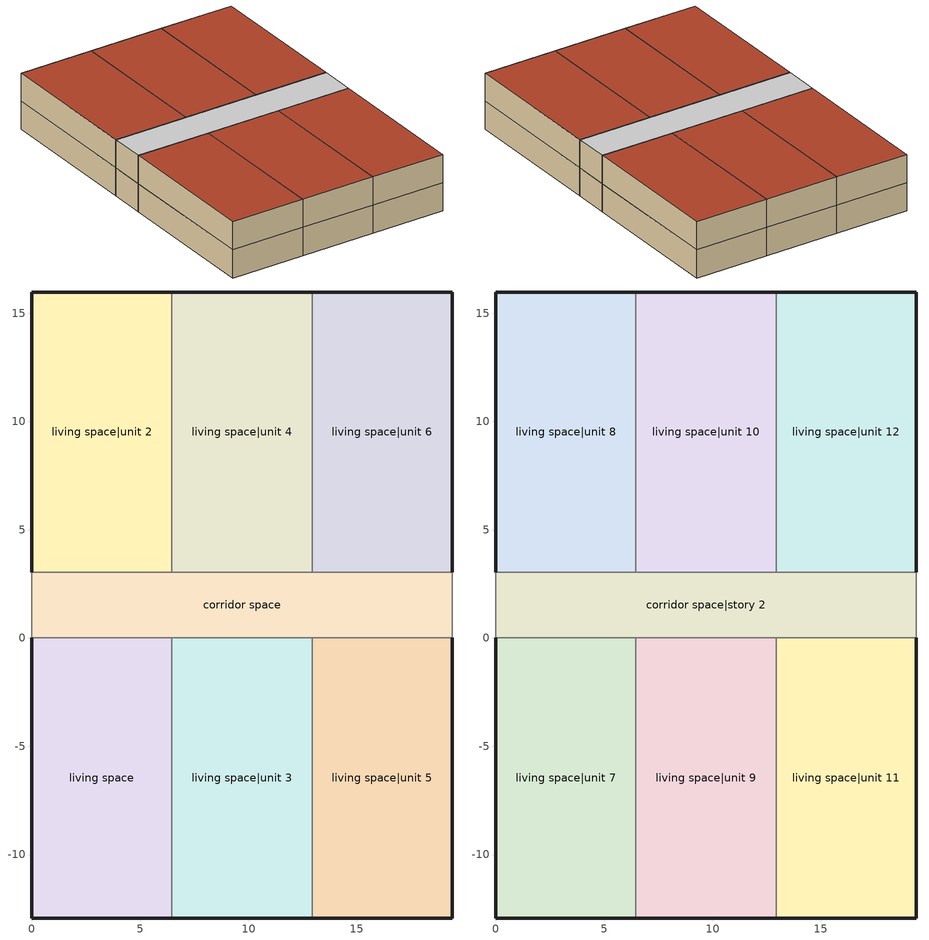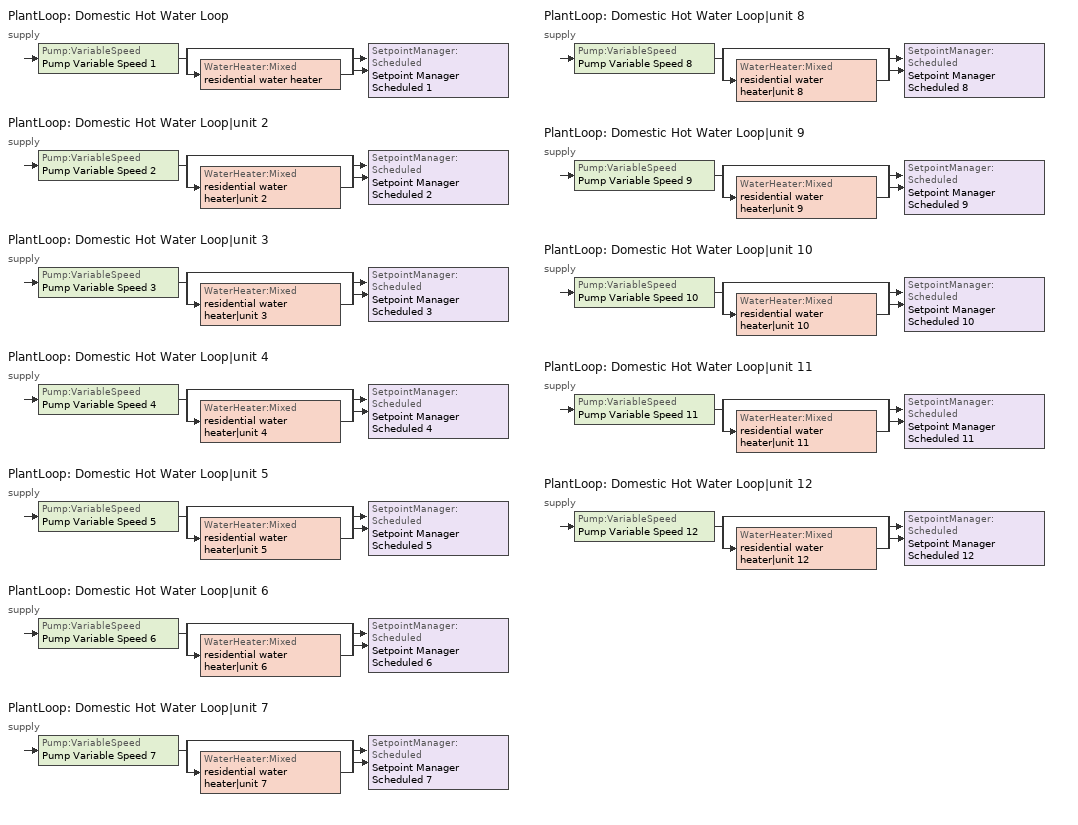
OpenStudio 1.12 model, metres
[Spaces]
living space
 floor ground: 0,-12.93 0,0 6.47,0 6.47,-12.93 z0
 wall outside: 0,0 0,-12.93 6.47,-12.93 z0:2.44
 wall adiabatic: 6.47,0 0,0 z0:2.44
 wall to living space|unit 3: 6.47,-12.93 6.47,0 z0:2.44
living space|unit 2
 floor ground: 0,3.05 0,15.98 6.47,15.98 6.47,3.05 z0
 wall outside: 6.47,15.98 0,15.98 0,3.05 z0:2.44
 wall to living space|unit 4: 6.47,3.05 6.47,15.98 z0:2.44
 wall adiabatic: 0,3.05 6.47,3.05 z0:2.44
living space|unit 3
 floor ground: 6.47,-12.93 6.47,0 12.93,0 12.93,-12.93 z0
 wall outside: 6.47,-12.93 12.93,-12.93 z0:2.44
 wall to living space|unit 5: 12.93,-12.93 12.93,0 z0:2.44
 wall adiabatic: 12.93,0 6.47,0 z0:2.44
living space|unit 4
 floor ground: 6.47,3.05 6.47,15.98 12.93,15.98 12.93,3.05 z0
 wall outside: 12.93,15.98 6.47,15.98 z0:2.44
 wall to living space|unit 6: 12.93,3.05 12.93,15.98 z0:2.44
 wall adiabatic: 6.47,3.05 12.93,3.05 z0:2.44
living space|unit 5
 floor ground: 12.93,-12.93 12.93,0 19.4,0 19.4,-12.93 z0
 wall outside: 12.93,-12.93 19.4,-12.93 19.4,0 z0:2.44
 wall adiabatic: 19.4,0 12.93,0 z0:2.44
living space|unit 6
 floor ground: 12.93,3.05 12.93,15.98 19.4,15.98 19.4,3.05 z0
 wall outside: 19.4,3.05 19.4,15.98 12.93,15.98 z0:2.44
 wall adiabatic: 12.93,3.05 19.4,3.05 z0:2.44
corridor space
 floor adiabatic: 0,0 0,3.05 19.4,3.05 19.4,0 z0
 wall adiabatic: 0,3.05 0,0 6.47,0 12.93,0 19.4,0 19.4,3.05 12.93,3.05 6.47,3.05 0,3.05 z0:2.44
 ceiling adiabatic: 19.4,0 19.4,3.05 0,3.05 0,0 z2.44
living space|unit 7
 floor to living space: 0,-12.93 0,0 6.47,0 6.47,-12.93 z2.44
 wall outside: 0,0 0,-12.93 6.47,-12.93 z2.44:4.88
 wall to living space|unit 9: 6.47,-12.93 6.47,0 z2.44:4.88
 wall adiabatic: 6.47,0 0,0 z2.44:4.88
 roof outside: 6.47,-12.93 6.47,0 0,0 0,-12.93 z4.88
living space|unit 8
 floor to living space|unit 2: 0,3.05 0,15.98 6.47,15.98 6.47,3.05 z2.44
 wall outside: 6.47,15.98 0,15.98 0,3.05 z2.44:4.88
 wall to living space|unit 10: 6.47,3.05 6.47,15.98 z2.44:4.88
 wall adiabatic: 0,3.05 6.47,3.05 z2.44:4.88
 roof outside: 6.47,3.05 6.47,15.98 0,15.98 0,3.05 z4.88
living space|unit 9
 floor to living space|unit 3: 6.47,-12.93 6.47,0 12.93,0 12.93,-12.93 z2.44
 wall outside: 6.47,-12.93 12.93,-12.93 z2.44:4.88
 wall to living space|unit 11: 12.93,-12.93 12.93,0 z2.44:4.88
 wall adiabatic: 12.93,0 6.47,0 z2.44:4.88
 roof outside: 12.93,-12.93 12.93,0 6.47,0 6.47,-12.93 z4.88
living space|unit 10
 floor to living space|unit 4: 6.47,3.05 6.47,15.98 12.93,15.98 12.93,3.05 z2.44
 wall outside: 12.93,15.98 6.47,15.98 z2.44:4.88
 wall to living space|unit 12: 12.93,3.05 12.93,15.98 z2.44:4.88
 wall adiabatic: 6.47,3.05 12.93,3.05 z2.44:4.88
 roof outside: 12.93,3.05 12.93,15.98 6.47,15.98 6.47,3.05 z4.88
living space|unit 11
 floor to living space|unit 5: 12.93,-12.93 12.93,0 19.4,0 19.4,-12.93 z2.44
 wall outside: 12.93,-12.93 19.4,-12.93 19.4,0 z2.44:4.88
 wall adiabatic: 19.4,0 12.93,0 z2.44:4.88
 roof outside: 19.4,-12.93 19.4,0 12.93,0 12.93,-12.93 z4.88
living space|unit 12
 floor to living space|unit 6: 12.93,3.05 12.93,15.98 19.4,15.98 19.4,3.05 z2.44
 wall outside: 19.4,3.05 19.4,15.98 12.93,15.98 z2.44:4.88
 wall adiabatic: 12.93,3.05 19.4,3.05 z2.44:4.88
 roof outside: 19.4,3.05 19.4,15.98 12.93,15.98 12.93,3.05 z4.88
corridor space|story 2
 floor adiabatic: 0,0 0,3.05 19.4,3.05 19.4,0 z2.44
 wall adiabatic: 0,0 6.47,0 12.93,0 19.4,0 19.4,3.05 12.93,3.05 6.47,3.05 0,3.05 0,0 z2.44:4.88
 ceiling adiabatic: 19.4,0 19.4,3.05 0,3.05 0,0 z4.88
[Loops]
PlantLoop 'Domestic Hot Water Loop'
 supply: Pump:VariableSpeed 'Pump Variable Speed 1' > split
  | bypass
  | WaterHeater:Mixed 'residential water heater'
  join > SetpointManager:Scheduled 'Setpoint Manager Scheduled 1'
PlantLoop 'Domestic Hot Water Loop|unit 2'
 supply: Pump:VariableSpeed 'Pump Variable Speed 2' > split
  | bypass
  | WaterHeater:Mixed 'residential water heater|unit 2'
  join > SetpointManager:Scheduled 'Setpoint Manager Scheduled 2'
PlantLoop 'Domestic Hot Water Loop|unit 3'
 supply: Pump:VariableSpeed 'Pump Variable Speed 3' > split
  | bypass
  | WaterHeater:Mixed 'residential water heater|unit 3'
  join > SetpointManager:Scheduled 'Setpoint Manager Scheduled 3'
PlantLoop 'Domestic Hot Water Loop|unit 4'
 supply: Pump:VariableSpeed 'Pump Variable Speed 4' > split
  | bypass
  | WaterHeater:Mixed 'residential water heater|unit 4'
  join > SetpointManager:Scheduled 'Setpoint Manager Scheduled 4'
PlantLoop 'Domestic Hot Water Loop|unit 5'
 supply: Pump:VariableSpeed 'Pump Variable Speed 5' > split
  | bypass
  | WaterHeater:Mixed 'residential water heater|unit 5'
  join > SetpointManager:Scheduled 'Setpoint Manager Scheduled 5'
PlantLoop 'Domestic Hot Water Loop|unit 6'
 supply: Pump:VariableSpeed 'Pump Variable Speed 6' > split
  | bypass
  | WaterHeater:Mixed 'residential water heater|unit 6'
  join > SetpointManager:Scheduled 'Setpoint Manager Scheduled 6'
PlantLoop 'Domestic Hot Water Loop|unit 7'
 supply: Pump:VariableSpeed 'Pump Variable Speed 7' > split
  | bypass
  | WaterHeater:Mixed 'residential water heater|unit 7'
  join > SetpointManager:Scheduled 'Setpoint Manager Scheduled 7'
PlantLoop 'Domestic Hot Water Loop|unit 8'
 supply: Pump:VariableSpeed 'Pump Variable Speed 8' > split
  | bypass
  | WaterHeater:Mixed 'residential water heater|unit 8'
  join > SetpointManager:Scheduled 'Setpoint Manager Scheduled 8'
PlantLoop 'Domestic Hot Water Loop|unit 9'
 supply: Pump:VariableSpeed 'Pump Variable Speed 9' > split
  | bypass
  | WaterHeater:Mixed 'residential water heater|unit 9'
  join > SetpointManager:Scheduled 'Setpoint Manager Scheduled 9'
PlantLoop 'Domestic Hot Water Loop|unit 10'
 supply: Pump:VariableSpeed 'Pump Variable Speed 10' > split
  | bypass
  | WaterHeater:Mixed 'residential water heater|unit 10'
  join > SetpointManager:Scheduled 'Setpoint Manager Scheduled 10'
PlantLoop 'Domestic Hot Water Loop|unit 11'
 supply: Pump:VariableSpeed 'Pump Variable Speed 11' > split
  | bypass
  | WaterHeater:Mixed 'residential water heater|unit 11'
  join > SetpointManager:Scheduled 'Setpoint Manager Scheduled 11'
PlantLoop 'Domestic Hot Water Loop|unit 12'
 supply: Pump:VariableSpeed 'Pump Variable Speed 12' > split
  | bypass
  | WaterHeater:Mixed 'residential water heater|unit 12'
  join > SetpointManager:Scheduled 'Setpoint Manager Scheduled 12'
[Building]
Building: Standards Number of Living Units=12
[Site]
Denver Intl Ap_CO_USA: Latitude {deg}=39.83; Longitude {deg}=-104.65; Time Zone {hr}=-7; Elevation {m}=1650
[ClimateZones]
Climate Zone Institution Name 2=Building America; Climate Zone Document Year 2=0; Climate Zone Value 2=Cold
[SizingPeriod:DesignDay] Barometric Pressure {Pa}=83011; Sky Clearness=0; Rain Indicator=0; Snow Indicator=0; Day of Month=21; Daylight Saving Time Indicator=0; Humidity Indicating Type=Wetbulb; Dry-Bulb Temperature Range Modifier Type=DefaultMultipliers
Name | Maximum Dry-Bulb Temperature {C} | Daily Dry-Bulb Temperature Range {deltaC} | Humidity Indicating Conditions at Maximum Dry-Bulb | Wind Speed {m/s} | Wind Direction {deg} | Month | Day Type | Solar Model Indicator | ASHRAE Taub | ASHRAE Taud
Denver Intl Ap Ann Htg 99.6% Condns DB | -17.4 | 0 | -17.4 | 3.3 | 160 | 12 | WinterDesignDay | ASHRAEClearSky
Denver Intl Ap Ann Clg .4% Condns WB=>MDB | 27.3 | 15.2 | 18.3 | 4.2 | 80 | 7 | SummerDesignDay | ASHRAETau | 0.424 | 2.012
Denver Intl Ap Ann Clg .4% Condns DB=>MWB | 34.6 | 15.2 | 15.7 | 4.2 | 80 | 7 | SummerDesignDay | ASHRAETau | 0.424 | 2.012
[Site:WaterMainsTemperature]
Calculation Method=Correlation; Annual Average Outdoor Air Temperature {C}=10.8753; Maximum Difference In Monthly Average Outdoor Air Temperatures {deltaC}=23.1524
[Site:GroundTemperature:BuildingSurface]
6.71221, 4.9416, 4.79814, 5.63626, 9.00496, 12.3608, 15.2732, 17.1228, 17.2883, 15.7979, 12.9685, 9.71588
[Site:GroundTemperature:Deep]
10.8753, 10.8753, 10.8753, 10.8753, 10.8753, 10.8753, 10.8753, 10.8753, 10.8753, 10.8753, 10.8753, 10.8753
[ThermalZone] Use Ideal Air Loads=No
living zone; living zone|unit 2; living zone|unit 3; living zone|unit 4; living zone|unit 5; living zone|unit 6; living zone|unit 7; living zone|unit 8; living zone|unit 9; living zone|unit 10; living zone|unit 11; living zone|unit 12; corridor zone
[Sizing:Zone] Zone Cooling Design Supply Air Temperature Input Method=SupplyAirTemperature; Zone Cooling Design Supply Air Temperature {C}=14; Zone Cooling Design Supply Air Temperature Difference {deltaC}=11.11; Zone Heating Design Supply Air Temperature Input Method=SupplyAirTemperature; Zone Heating Design Supply Air Temperature {C}=40; Zone Heating Design Supply Air Temperature Difference {deltaC}=11.11; Zone Cooling Design Supply Air Humidity Ratio {kg-H2O/kg-air}=0.0085; Zone Heating Design Supply Air Humidity Ratio {kg-H2O/kg-air}=0.008; Cooling Design Air Flow Method=DesignDay; Heating Design Air Flow Method=DesignDay; Account for Dedicated Outdoor Air System=No; Dedicated Outdoor Air System Control Strategy=NeutralSupplyAir; Dedicated Outdoor Air Low Setpoint Temperature for Design {C}=autosize; Dedicated Outdoor Air High Setpoint Temperature for Design {C}=autosize
living zone; living zone|unit 2; living zone|unit 3; living zone|unit 4; living zone|unit 5; living zone|unit 6; living zone|unit 7; living zone|unit 8; living zone|unit 9; living zone|unit 10; living zone|unit 11; living zone|unit 12; corridor zone
[Space]
Name | Thermal Zone
living space | living zone
living space|unit 2 | living zone|unit 2
living space|unit 3 | living zone|unit 3
living space|unit 4 | living zone|unit 4
living space|unit 5 | living zone|unit 5
living space|unit 6 | living zone|unit 6
living space|unit 7 | living zone|unit 7
living space|unit 8 | living zone|unit 8
living space|unit 9 | living zone|unit 9
living space|unit 10 | living zone|unit 10
living space|unit 11 | living zone|unit 11
living space|unit 12 | living zone|unit 12
corridor space; corridor space|story 2 | corridor zone
[ElectricEquipment]
Name | Electric Equipment Definition | Schedule
unit=1|bed=3.0|bath=2.0|space=living space | unit=1|bed=3.0|bath=2.0|space={f237f534-184c-4cc4-b65a-49117578b0b8} | empty_schedule
unit=2|bed=3.0|bath=2.0|space=living space|unit 2 | unit=2|bed=3.0|bath=2.0|space={e9a73b24-cca4-4ed9-a157-20c5ee919239} | empty_schedule 1
unit=3|bed=3.0|bath=2.0|space=living space|unit 3 | unit=3|bed=3.0|bath=2.0|space={c31c8082-7e69-4ef2-995a-057e01403068} | empty_schedule 2
unit=4|bed=3.0|bath=2.0|space=living space|unit 4 | unit=4|bed=3.0|bath=2.0|space={ee6ccaf7-66ae-48bc-98fc-0a45b9a66a0c} | empty_schedule 3
unit=5|bed=3.0|bath=2.0|space=living space|unit 5 | unit=5|bed=3.0|bath=2.0|space={f4cb3b9e-d72c-4346-93cf-52e9a0ee65a9} | empty_schedule 4
unit=6|bed=3.0|bath=2.0|space=living space|unit 6 | unit=6|bed=3.0|bath=2.0|space={1b1ab07c-0145-49c7-a8be-7fb19d5532d8} | empty_schedule 5
unit=7|bed=3.0|bath=2.0|space=living space|unit 7 | unit=7|bed=3.0|bath=2.0|space={1302d9b9-02e3-48ea-9071-4de7e2e7d474} | empty_schedule 6
unit=8|bed=3.0|bath=2.0|space=living space|unit 8 | unit=8|bed=3.0|bath=2.0|space={d1b5c633-93e7-4837-9508-9eb6a258a667} | empty_schedule 7
unit=9|bed=3.0|bath=2.0|space=living space|unit 9 | unit=9|bed=3.0|bath=2.0|space={8befbd93-8a24-4bce-bd51-492c1c29901e} | empty_schedule 8
unit=10|bed=3.0|bath=2.0|space=living space|unit 10 | unit=10|bed=3.0|bath=2.0|space={a7cff0fc-7759-445a-a883-f0ab337ba82a} | empty_schedule 9
unit=11|bed=3.0|bath=2.0|space=living space|unit 11 | unit=11|bed=3.0|bath=2.0|space={cc706992-b36c-4989-8984-1e8df1eda12c} | empty_schedule 10
unit=12|bed=3.0|bath=2.0|space=living space|unit 12 | unit=12|bed=3.0|bath=2.0|space={205830db-c257-417d-afb2-982bce4d3fa9} | empty_schedule 11
[PlantLoop] Plant Loop Volume {m3}=0.003; Load Distribution Scheme=Optimal
Domestic Hot Water Loop; Domestic Hot Water Loop|unit 2; Domestic Hot Water Loop|unit 3; Domestic Hot Water Loop|unit 4; Domestic Hot Water Loop|unit 5; Domestic Hot Water Loop|unit 6; Domestic Hot Water Loop|unit 7; Domestic Hot Water Loop|unit 8; Domestic Hot Water Loop|unit 9; Domestic Hot Water Loop|unit 10; Domestic Hot Water Loop|unit 11; Domestic Hot Water Loop|unit 12
[Sizing:Plant] Loop Type=Heating; Design Loop Exit Temperature {C}=51.6667; Loop Design Temperature Difference {deltaC}=5.55556; Sizing Option=NonCoincident; Zone Timesteps in Averaging Window=1; Coincident Sizing Factor Mode=None
Domestic Hot Water Loop; Domestic Hot Water Loop|unit 2; Domestic Hot Water Loop|unit 3; Domestic Hot Water Loop|unit 4; Domestic Hot Water Loop|unit 5; Domestic Hot Water Loop|unit 6; Domestic Hot Water Loop|unit 7; Domestic Hot Water Loop|unit 8; Domestic Hot Water Loop|unit 9; Domestic Hot Water Loop|unit 10; Domestic Hot Water Loop|unit 11; Domestic Hot Water Loop|unit 12
[Pump:VariableSpeed] Rated Flow Rate {m3/s}=0.01; Rated Pump Head {Pa}=1; Rated Power Consumption {W}=0; Motor Efficiency=1; Fraction of Motor Inefficiencies to Fluid Stream=0; Coefficient 1 of the Part Load Performance Curve=0; Coefficient 2 of the Part Load Performance Curve=1; Coefficient 3 of the Part Load Performance Curve=0; Coefficient 4 of the Part Load Performance Curve=0; Pump Control Type=Intermittent
Pump Variable Speed 1; Pump Variable Speed 2; Pump Variable Speed 3; Pump Variable Speed 4; Pump Variable Speed 5; Pump Variable Speed 6; Pump Variable Speed 7; Pump Variable Speed 8; Pump Variable Speed 9; Pump Variable Speed 10; Pump Variable Speed 11; Pump Variable Speed 12
[SetpointManager:Scheduled] Control Variable=Temperature
Name | Schedule
Setpoint Manager Scheduled 1 | DHW Temp
Setpoint Manager Scheduled 2 | DHW Temp 1
Setpoint Manager Scheduled 3 | DHW Temp 2
Setpoint Manager Scheduled 4 | DHW Temp 3
Setpoint Manager Scheduled 5 | DHW Temp 4
Setpoint Manager Scheduled 6 | DHW Temp 5
Setpoint Manager Scheduled 7 | DHW Temp 6
Setpoint Manager Scheduled 8 | DHW Temp 7
Setpoint Manager Scheduled 9 | DHW Temp 8
Setpoint Manager Scheduled 10 | DHW Temp 9
Setpoint Manager Scheduled 11 | DHW Temp 10
Setpoint Manager Scheduled 12 | DHW Temp 11
[WaterHeater:Mixed] Tank Volume {m3}=0.170344; Deadband Temperature Difference {deltaC}=2; Maximum Temperature Limit {C}=99; Heater Control Type=Cycle; Heater Maximum Capacity {W}=4500; Heater Minimum Capacity {W}=0; Heater Fuel Type=Electricity; Heater Thermal Efficiency=1; Off Cycle Parasitic Fuel Consumption Rate {W}=0; Off Cycle Parasitic Fuel Type=Electricity; Off Cycle Parasitic Heat Fraction to Tank=0; On Cycle Parasitic Fuel Consumption Rate {W}=0; On Cycle Parasitic Fuel Type=Electricity; On Cycle Parasitic Heat Fraction to Tank=0; Ambient Temperature Indicator=ThermalZone; Off Cycle Loss Coefficient to Ambient Temperature {W/K}=1.16357; Off Cycle Loss Fraction to Thermal Zone=1; On Cycle Loss Coefficient to Ambient Temperature {W/K}=1.16357; On Cycle Loss Fraction to Thermal Zone=1; Use Side Effectiveness=1; Source Side Effectiveness=1; Use Side Design Flow Rate {m3/s}=autosize; Source Side Design Flow Rate {m3/s}=autosize; Indirect Water Heating Recovery Time {hr}=1.5
Name | Setpoint Temperature Schedule | Ambient Temperature Schedule | Ambient Temperature Thermal Zone
residential water heater | DHW Set Temp | Schedule Ruleset 1 | living zone
residential water heater|unit 2 | DHW Set Temp 1 | Schedule Ruleset 3 | living zone|unit 2
residential water heater|unit 3 | DHW Set Temp 3 | Schedule Ruleset 5 | living zone|unit 3
residential water heater|unit 4 | DHW Set Temp 5 | Schedule Ruleset 7 | living zone|unit 4
residential water heater|unit 5 | DHW Set Temp 7 | Schedule Ruleset 9 | living zone|unit 5
residential water heater|unit 6 | DHW Set Temp 9 | Schedule Ruleset 11 | living zone|unit 6
residential water heater|unit 7 | DHW Set Temp 11 | Schedule Ruleset 13 | living zone|unit 7
residential water heater|unit 8 | DHW Set Temp 13 | Schedule Ruleset 15 | living zone|unit 8
residential water heater|unit 9 | DHW Set Temp 15 | Schedule Ruleset 17 | living zone|unit 9
residential water heater|unit 10 | DHW Set Temp 17 | Schedule Ruleset 19 | living zone|unit 10
residential water heater|unit 11 | DHW Set Temp 19 | Schedule Ruleset 21 | living zone|unit 11
residential water heater|unit 12 | DHW Set Temp 21 | Schedule Ruleset 23 | living zone|unit 12
[Schedule:Ruleset]
Name | Default Day Schedule
empty_schedule | Schedule Day 1
empty_schedule 1 | Schedule Day 2
empty_schedule 2 | Schedule Day 3
empty_schedule 3 | Schedule Day 4
empty_schedule 4 | Schedule Day 5
empty_schedule 5 | Schedule Day 6
empty_schedule 6 | Schedule Day 7
empty_schedule 7 | Schedule Day 8
empty_schedule 8 | Schedule Day 9
empty_schedule 9 | Schedule Day 10
empty_schedule 10 | Schedule Day 11
empty_schedule 11 | Schedule Day 12
DHW Temp | DHW Temp Default
Schedule Ruleset 1 | Schedule Day 13
DHW Set Temp | DHW Set Temp
DHW Temp 1 | DHW Temp Default 1
Schedule Ruleset 3 | Schedule Day 15
DHW Set Temp 1 | DHW Set Temp 2
DHW Temp 2 | DHW Temp Default 2
Schedule Ruleset 5 | Schedule Day 17
DHW Set Temp 3 | DHW Set Temp 4
DHW Temp 3 | DHW Temp Default 3
Schedule Ruleset 7 | Schedule Day 19
DHW Set Temp 5 | DHW Set Temp 6
DHW Temp 4 | DHW Temp Default 4
Schedule Ruleset 9 | Schedule Day 21
DHW Set Temp 7 | DHW Set Temp 8
DHW Temp 5 | DHW Temp Default 5
Schedule Ruleset 11 | Schedule Day 23
DHW Set Temp 9 | DHW Set Temp 10
DHW Temp 6 | DHW Temp Default 6
Schedule Ruleset 13 | Schedule Day 25
DHW Set Temp 11 | DHW Set Temp 12
DHW Temp 7 | DHW Temp Default 7
Schedule Ruleset 15 | Schedule Day 27
DHW Set Temp 13 | DHW Set Temp 14
DHW Temp 8 | DHW Temp Default 8
Schedule Ruleset 17 | Schedule Day 29
DHW Set Temp 15 | DHW Set Temp 16
DHW Temp 9 | DHW Temp Default 9
Schedule Ruleset 19 | Schedule Day 31
DHW Set Temp 17 | DHW Set Temp 18
DHW Temp 10 | DHW Temp Default 10
Schedule Ruleset 21 | Schedule Day 33
DHW Set Temp 19 | DHW Set Temp 20
DHW Temp 11 | DHW Temp Default 11
Schedule Ruleset 23 | Schedule Day 35
DHW Set Temp 21 | DHW Set Temp 22
[Schedule:Day]
Schedule Day 1; Schedule Day 2; Schedule Day 3; Schedule Day 4; Schedule Day 5; Schedule Day 6; Schedule Day 7; Schedule Day 8; Schedule Day 9; Schedule Day 10; Schedule Day 11; Schedule Day 12: 24, 0, 0
DHW Temp Default; DHW Temp Default 1; DHW Temp Default 2; DHW Temp Default 3; DHW Temp Default 4; DHW Temp Default 5; DHW Temp Default 6; DHW Temp Default 7; DHW Temp Default 8; DHW Temp Default 9; DHW Temp Default 10; DHW Temp Default 11: 24, 0, 51.6667
Schedule Day 13; Schedule Day 15; Schedule Day 17; Schedule Day 19; Schedule Day 21; Schedule Day 23; Schedule Day 25; Schedule Day 27; Schedule Day 29; Schedule Day 31; Schedule Day 33; Schedule Day 35: 24, 0, 22
DHW Set Temp; DHW Set Temp 2; DHW Set Temp 4; DHW Set Temp 6; DHW Set Temp 8; DHW Set Temp 10; DHW Set Temp 12; DHW Set Temp 14; DHW Set Temp 16; DHW Set Temp 18; DHW Set Temp 20; DHW Set Temp 22: 24, 0, 52.6667
